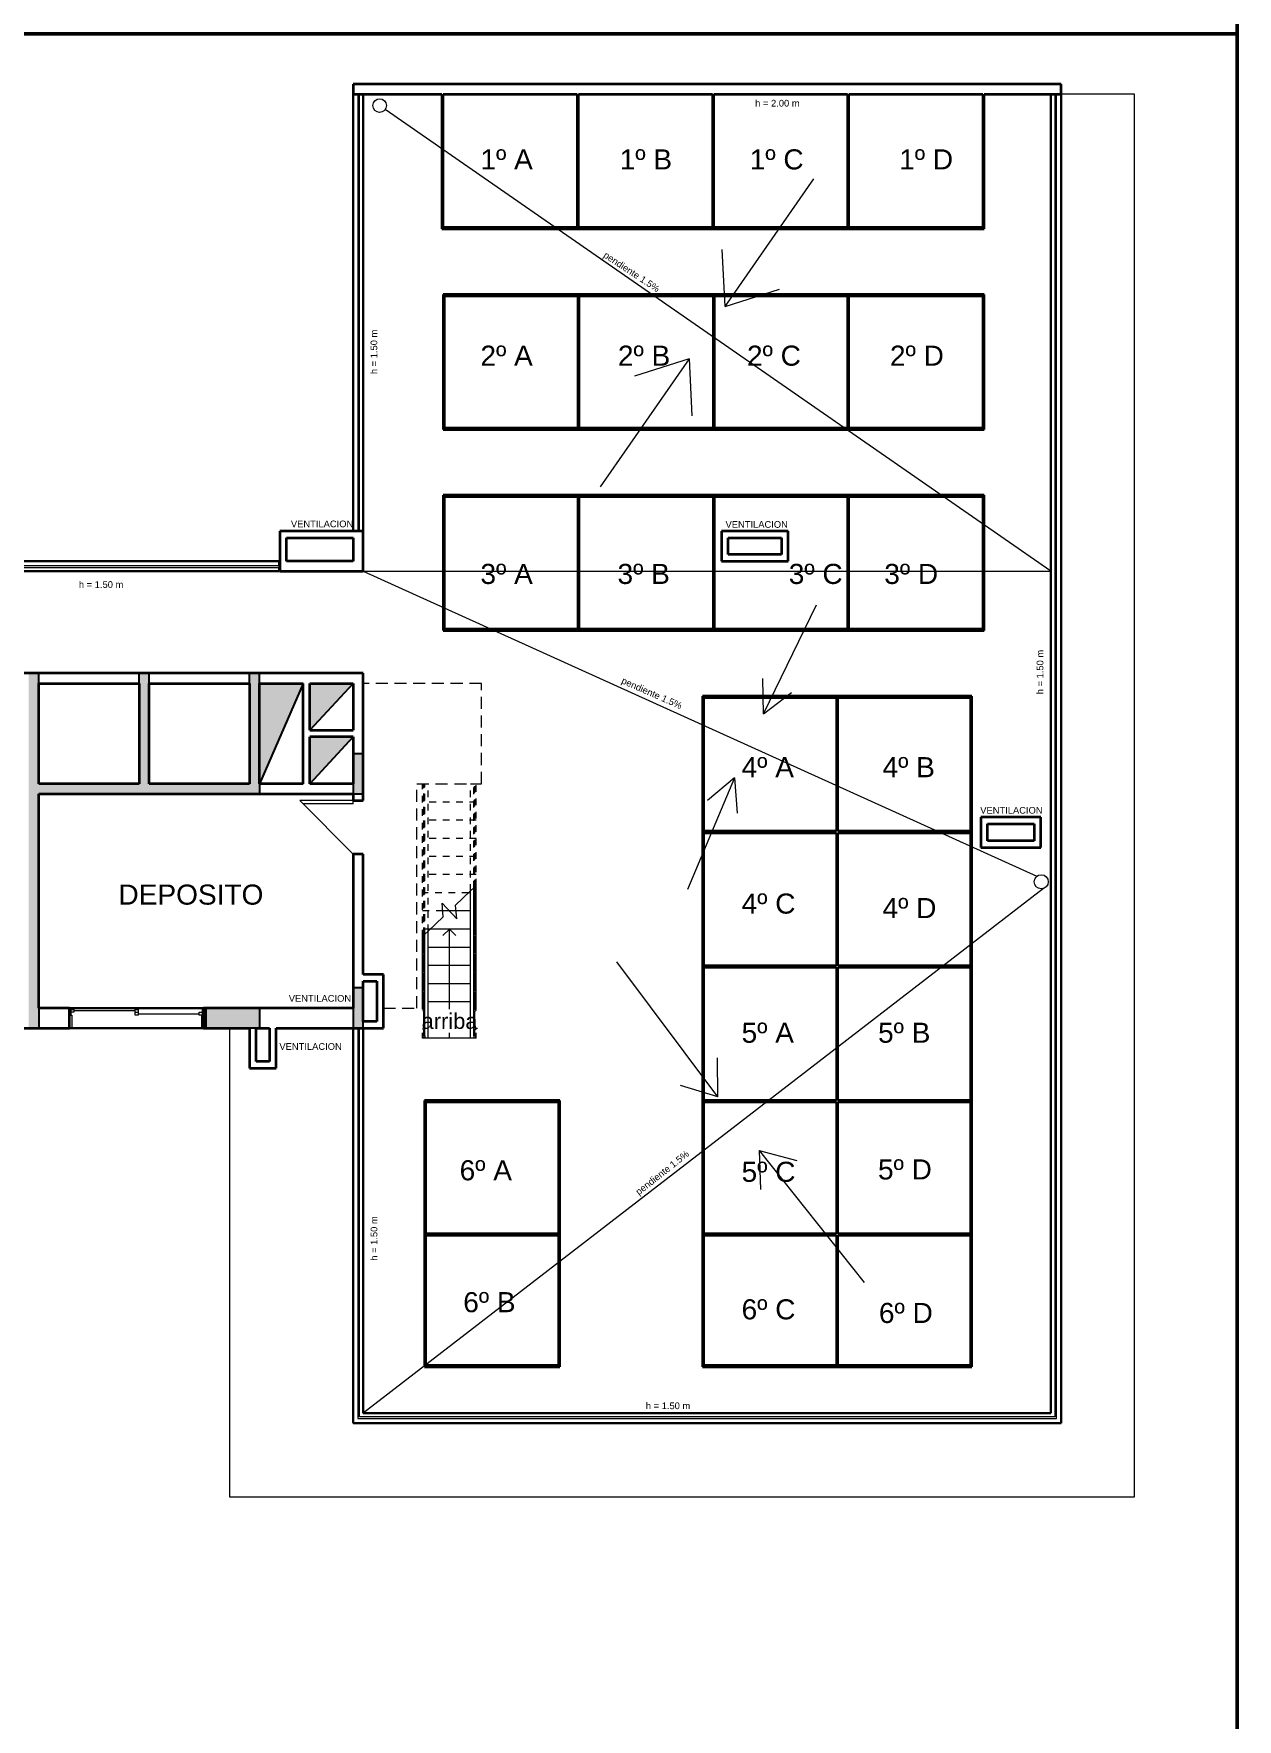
# Model space of a CAD drawing. Header units: metres. Extents: x 42 to 294, y -52 to 32.
# Drawn here: x 191.81 to 209.79, y -21.84 to 3.34 of the extents above; entities that cross this region are included whole.
import ezdxf

# ---------------------------------------------------------------- set-up
doc = ezdxf.new("R2010")
doc.units = ezdxf.units.M
doc.header["$LTSCALE"] = 0.15
doc.linetypes.add('ACAD_ISO02W100', pattern=[15, 12, -3])
doc.linetypes.add('Trazo pequeño', pattern=[0.003, 0.002, -0.001])
doc.layers.get('0').update_dxf_attribs({"lineweight": 20})
for name, color, linetype, lineweight in [('A-DOORSYM', 1, 'Continuous', 9), ('A-FLORHRM', 1, 'Continuous', 9), ('A-FLOROTM', 6, 'Continuous', 13), ('A-FLORSTM', 2, 'Continuous', 9), ('A-GLAZIDM', 6, 'Continuous', 9), ('A-SECTMBM', 5, 'Trazo pequeño', 9), ('A-WALL', 2, 'Continuous', 30), ('PROYECCIONES', 7, 'ACAD_ISO02W100', 9), ('RECUADRO', 82, 'Continuous', 50)]:
    doc.layers.add(name, color=color, linetype=linetype, lineweight=lineweight)
doc.layers.add('Hatch', color=8, linetype='Continuous')
doc.styles.get("Standard").update_dxf_attribs({"font": 'arial.ttf', "height": 0.15})

# ---------------------------------------------------------------- blocks, each defined once
blk = doc.blocks.new('Barandilla - 30 mm-18-08 Azotea')
at = {"layer": 'A-FLORHRM'}
for p, q in [((0.015, 0.016), (-0.015, 0.016)), ((-0.015, 0.016), (-0.015, -0.014)), ((0.015, -0.014), (0.015, 0.016)), ((-0.015, -0.014), (0.015, -0.014))]:
    blk.add_line(p, q, dxfattribs=at)
blk = doc.blocks.new('Barandilla - 30 mm-16-08 Azotea')
at = {"layer": 'A-FLORHRM'}
for points in [[(-0.015, 0), (-0.015, 0.004), (-0.013, 0.007), (-0.011, 0.01), (-0.009, 0.012), (-0.005, 0.014), (-0.002, 0.015), (0.002, 0.015), (0.005, 0.014), (0.009, 0.012), (0.011, 0.01), (0.013, 0.007), (0.015, 0.004), (0.015, 0)], [(0.015, 0), (0.015, -0.004), (0.013, -0.007), (0.011, -0.01), (0.009, -0.012), (0.005, -0.014), (0.002, -0.015), (-0.002, -0.015), (-0.005, -0.014), (-0.009, -0.012), (-0.011, -0.01), (-0.013, -0.007), (-0.015, -0.004), (-0.015, 0)]]:
    blk.add_lwpolyline(points, dxfattribs=at)
blk = doc.blocks.new('Barandilla - 30 mm-15-08 Azotea')
at = {"layer": 'A-FLORHRM'}
for points in [[(-0.015, 0), (-0.015, 0.004), (-0.013, 0.007), (-0.011, 0.01), (-0.009, 0.012), (-0.005, 0.014), (-0.002, 0.015), (0.002, 0.015), (0.005, 0.014), (0.009, 0.012), (0.011, 0.01), (0.013, 0.007), (0.015, 0.004), (0.015, 0)], [(0.015, 0), (0.015, -0.004), (0.013, -0.007), (0.011, -0.01), (0.009, -0.012), (0.005, -0.014), (0.002, -0.015), (-0.002, -0.015), (-0.005, -0.014), (-0.009, -0.012), (-0.011, -0.01), (-0.013, -0.007), (-0.015, -0.004), (-0.015, 0)]]:
    blk.add_lwpolyline(points, dxfattribs=at)
blk = doc.blocks.new('Barandilla - 30 mm-14-08 Azotea')
at = {"layer": 'A-FLORHRM'}
for points in [[(-0.015, 0), (-0.015, 0.004), (-0.013, 0.007), (-0.011, 0.01), (-0.009, 0.012), (-0.005, 0.014), (-0.002, 0.015), (0.002, 0.015), (0.005, 0.014), (0.009, 0.012), (0.011, 0.01), (0.013, 0.007), (0.015, 0.004), (0.015, 0)], [(0.015, 0), (0.015, -0.004), (0.013, -0.007), (0.011, -0.01), (0.009, -0.012), (0.005, -0.014), (0.002, -0.015), (-0.002, -0.015), (-0.005, -0.014), (-0.009, -0.012), (-0.011, -0.01), (-0.013, -0.007), (-0.015, -0.004), (-0.015, 0)]]:
    blk.add_lwpolyline(points, dxfattribs=at)
blk = doc.blocks.new('Barandilla - 30 mm-13-08 Azotea')
at = {"layer": 'A-FLORHRM'}
for points in [[(-0.015, 0), (-0.015, 0.004), (-0.013, 0.007), (-0.011, 0.01), (-0.009, 0.012), (-0.005, 0.014), (-0.002, 0.015), (0.002, 0.015), (0.005, 0.014), (0.009, 0.012), (0.011, 0.01), (0.013, 0.007), (0.015, 0.004), (0.015, 0)], [(0.015, 0), (0.015, -0.004), (0.013, -0.007), (0.011, -0.01), (0.009, -0.012), (0.005, -0.014), (0.002, -0.015), (-0.002, -0.015), (-0.005, -0.014), (-0.009, -0.012), (-0.011, -0.01), (-0.013, -0.007), (-0.015, -0.004), (-0.015, 0)]]:
    blk.add_lwpolyline(points, dxfattribs=at)
blk = doc.blocks.new('Barandilla - 30 mm-12-08 Azotea')
at = {"layer": 'A-FLORHRM'}
for points in [[(-0.015, 0), (-0.015, 0.004), (-0.013, 0.007), (-0.011, 0.01), (-0.009, 0.012), (-0.005, 0.014), (-0.002, 0.015), (0.002, 0.015), (0.005, 0.014), (0.009, 0.012), (0.011, 0.01), (0.013, 0.007), (0.015, 0.004), (0.015, 0)], [(0.015, 0), (0.015, -0.004), (0.013, -0.007), (0.011, -0.01), (0.009, -0.012), (0.005, -0.014), (0.002, -0.015), (-0.002, -0.015), (-0.005, -0.014), (-0.009, -0.012), (-0.011, -0.01), (-0.013, -0.007), (-0.015, -0.004), (-0.015, 0)]]:
    blk.add_lwpolyline(points, dxfattribs=at)
blk = doc.blocks.new('Barandilla - 30 mm-19-08 Azotea')
at = {"layer": 'A-FLORHRM'}
for points in [[(-0.015, 0), (-0.015, 0.004), (-0.013, 0.007), (-0.011, 0.01), (-0.009, 0.012), (-0.005, 0.014), (-0.002, 0.015), (0.002, 0.015), (0.005, 0.014), (0.009, 0.012), (0.011, 0.01), (0.013, 0.007), (0.015, 0.004), (0.015, 0)], [(0.015, 0), (0.015, -0.004), (0.013, -0.007), (0.011, -0.01), (0.009, -0.012), (0.005, -0.014), (0.002, -0.015), (-0.002, -0.015), (-0.005, -0.014), (-0.009, -0.012), (-0.011, -0.01), (-0.013, -0.007), (-0.015, -0.004), (-0.015, 0)]]:
    blk.add_lwpolyline(points, dxfattribs=at)
blk = doc.blocks.new('Barandilla - Barandilla-23-08 Azotea')
at = {"layer": 'A-FLORHRM', "linetype": 'Trazo pequeño'}
for p, q in [((24.234, 1.569), (24.284, 1.569)), ((24.234, -0.031), (24.234, 1.569)), ((24.284, 0.017), (24.284, 1.569)), ((24.297, 1.569), (24.302, 1.569)), ((24.297, 0.029), (24.297, 1.569)), ((24.297, 1.569), (24.302, 1.569)), ((24.297, 0.029), (24.297, 1.569)), ((24.297, 1.569), (24.302, 1.569)), ((24.297, 0.029), (24.297, 1.569)), ((24.297, 1.569), (24.302, 1.569)), ((24.297, 0.029), (24.297, 1.569)), ((24.297, 1.569), (24.302, 1.569)), ((24.297, 0.029), (24.297, 1.569)), ((24.297, 1.569), (24.302, 1.569)), ((24.297, 0.029), (24.297, 1.569)), ((24.297, 1.569), (24.302, 1.569)), ((24.297, 0.029), (24.297, 1.569)), ((24.297, 1.569), (24.302, 1.569)), ((24.297, 0.029), (24.297, 1.569)), ((24.302, 0.034), (24.302, 1.569)), ((24.302, 0.034), (24.302, 1.569)), ((24.302, 0.034), (24.302, 1.569)), ((24.302, 0.034), (24.302, 1.569)), ((24.302, 0.034), (24.302, 1.569)), ((24.302, 0.034), (24.302, 1.569)), ((24.302, 0.034), (24.302, 1.569)), ((24.302, 0.034), (24.302, 1.569))]:
    blk.add_line(p, q, dxfattribs=at)
at = {"layer": 'A-FLORHRM'}
for p, q in [((24.284, 0.017), (24.234, -0.031)), ((24.284, -2.197), (24.284, 0.017)), ((24.302, 0.034), (24.297, 0.029)), ((24.297, -0.676), (24.297, 0.029)), ((24.302, -0.676), (24.302, 0.034)), ((24.234, -2.231), (24.234, -0.031)), ((24.297, -0.956), (24.297, -0.705)), ((24.302, -0.956), (24.302, -0.705)), ((24.297, -1.236), (24.297, -0.985)), ((24.302, -1.236), (24.302, -0.985)), ((24.297, -1.516), (24.297, -1.265)), ((24.302, -1.516), (24.302, -1.265)), ((24.297, -1.796), (24.297, -1.545)), ((24.302, -1.796), (24.302, -1.545)), ((24.297, -2.076), (24.297, -1.825)), ((24.302, -2.076), (24.302, -1.825)), ((24.284, -2.231), (24.234, -2.231)), ((24.284, -2.231), (24.284, -2.227)), ((24.297, -2.197), (24.297, -2.105)), ((24.297, -2.231), (24.297, -2.227)), ((24.302, -2.231), (24.297, -2.231)), ((24.302, -2.197), (24.302, -2.105)), ((24.302, -2.231), (24.302, -2.227))]:
    blk.add_line(p, q, dxfattribs=at)
at = {"layer": 'A-FLORHRM', "rotation": 180}
for name, p in [('Barandilla - 30 mm-19-08 Azotea', (24.299, -0.691)), ('Barandilla - 30 mm-12-08 Azotea', (24.299, -0.971)), ('Barandilla - 30 mm-13-08 Azotea', (24.299, -1.251)), ('Barandilla - 30 mm-14-08 Azotea', (24.299, -1.531)), ('Barandilla - 30 mm-15-08 Azotea', (24.299, -1.811)), ('Barandilla - 30 mm-16-08 Azotea', (24.299, -2.091)), ('Barandilla - 30 mm-18-08 Azotea', (24.299, -2.211))]:
    blk.add_blockref(name, p, dxfattribs=at)
blk = doc.blocks.new('Barandilla - 30 mm-11-08 Azotea')
at = {"layer": 'A-FLORHRM'}
for points in [[(-0.015, 0), (-0.015, 0.004), (-0.013, 0.007), (-0.011, 0.01), (-0.009, 0.012), (-0.005, 0.014), (-0.002, 0.015), (0.002, 0.015), (0.005, 0.014), (0.009, 0.012), (0.011, 0.01), (0.013, 0.007), (0.015, 0.004), (0.015, 0)], [(0.015, 0), (0.015, -0.004), (0.013, -0.007), (0.011, -0.01), (0.009, -0.012), (0.005, -0.014), (0.002, -0.015), (-0.002, -0.015), (-0.005, -0.014), (-0.009, -0.012), (-0.011, -0.01), (-0.013, -0.007), (-0.015, -0.004), (-0.015, 0)]]:
    blk.add_lwpolyline(points, dxfattribs=at)
blk = doc.blocks.new('Barandilla - Barandilla-20-08 Azotea')
at = {"layer": 'A-FLORHRM', "linetype": 'Trazo pequeño'}
for p, q in [((23.537, 1.569), (23.542, 1.569)), ((23.537, -0.676), (23.537, 1.569)), ((23.537, 1.569), (23.542, 1.569)), ((23.537, -0.676), (23.537, 1.569)), ((23.537, 1.569), (23.542, 1.569)), ((23.537, -0.676), (23.537, 1.569)), ((23.537, 1.569), (23.542, 1.569)), ((23.537, -0.695), (23.537, 1.569)), ((23.537, 1.569), (23.542, 1.569)), ((23.537, -0.695), (23.537, 1.569)), ((23.537, 1.569), (23.542, 1.569)), ((23.537, -0.695), (23.537, 1.569)), ((23.537, 1.569), (23.542, 1.569)), ((23.537, -0.695), (23.537, 1.569)), ((23.537, 1.569), (23.542, 1.569)), ((23.537, -0.695), (23.537, 1.569)), ((23.542, -0.676), (23.542, 1.569)), ((23.542, -0.676), (23.542, 1.569)), ((23.542, -0.676), (23.542, 1.569)), ((23.542, -0.69), (23.542, 1.569)), ((23.542, -0.69), (23.542, 1.569)), ((23.542, -0.69), (23.542, 1.569)), ((23.542, -0.69), (23.542, 1.569)), ((23.542, -0.69), (23.542, 1.569)), ((23.554, 1.569), (23.604, 1.569)), ((23.554, -0.678), (23.554, 1.569)), ((23.604, -0.631), (23.604, 1.569))]:
    blk.add_line(p, q, dxfattribs=at)
at = {"layer": 'A-FLORHRM'}
for p, q in [((23.537, -0.956), (23.537, -0.705)), ((23.542, -0.956), (23.542, -0.705)), ((23.604, -0.631), (23.554, -0.678)), ((23.554, -2.197), (23.554, -0.678)), ((23.604, -2.231), (23.604, -0.631)), ((23.537, -1.236), (23.537, -0.985)), ((23.542, -1.236), (23.542, -0.985)), ((23.537, -1.516), (23.537, -1.265)), ((23.542, -1.516), (23.542, -1.265)), ((23.537, -1.796), (23.537, -1.545)), ((23.542, -1.796), (23.542, -1.545)), ((23.537, -2.076), (23.537, -1.825)), ((23.542, -2.076), (23.542, -1.825)), ((23.537, -2.197), (23.537, -2.105)), ((23.537, -2.231), (23.537, -2.227)), ((23.542, -2.231), (23.537, -2.231)), ((23.542, -2.197), (23.542, -2.105)), ((23.542, -2.231), (23.542, -2.227)), ((23.554, -2.231), (23.554, -2.227)), ((23.604, -2.231), (23.554, -2.231))]:
    blk.add_line(p, q, dxfattribs=at)
at = {"layer": 'A-FLORHRM', "extrusion": (0, 0, -1), "zscale": -1, "rotation": 180}
for name, p in [('Barandilla - 30 mm-11-08 Azotea', (-23.539, -0.691)), ('Barandilla - 30 mm-12-08 Azotea', (-23.539, -0.971)), ('Barandilla - 30 mm-13-08 Azotea', (-23.539, -1.251)), ('Barandilla - 30 mm-14-08 Azotea', (-23.539, -1.531)), ('Barandilla - 30 mm-15-08 Azotea', (-23.539, -1.811)), ('Barandilla - 30 mm-16-08 Azotea', (-23.539, -2.091)), ('Barandilla - 30 mm-18-08 Azotea', (-23.539, -2.211))]:
    blk.add_blockref(name, p, dxfattribs=at)
blk = doc.blocks.new('Deslizante con cubrejuntas - 2000 x 1200mm-30-08 Azotea')
at = {"layer": 'A-GLAZIDM', "lineweight": 13}
for p, q in [((-0.96825, 0.15), (-1, 0.15)), ((-0.96825, -0.04205), (-0.96825, 0.15)), ((0.96825, 0.15), (1, 0.15)), ((0.96825, -0.04205), (0.96825, 0.15)), ((1, 0.15), (1, -0.15)), ((-1, -0.15), (-0.98095, -0.15)), ((-0.98095, -0.04205), (-0.96825, -0.04205)), ((-0.98095, -0.15), (-0.98095, -0.04205)), ((-0.9365, -0.0865), (-0.98095, -0.0865)), ((-0.96825, -0.04205), (-0.9365, -0.04205)), ((-0.9365, -0.04205), (-0.9365, -0.0865)), ((-0.022225, -0.064275), (-0.9365, -0.064275)), ((-0.022225, -0.04205), (0.022225, -0.04205)), ((-0.022225, -0.13095), (-0.022225, -0.04205)), ((0.022225, -0.0865), (-0.022225, -0.0865)), ((0.022225, -0.13095), (-0.022225, -0.13095)), ((0.022225, -0.04205), (0.022225, -0.13095)), ((0.022225, -0.108725), (0.9365, -0.108725)), ((0.9365, -0.0865), (0.98095, -0.0865)), ((0.9365, -0.13095), (0.9365, -0.0865)), ((0.98095, -0.13095), (0.9365, -0.13095)), ((0.98095, -0.04205), (0.96825, -0.04205)), ((0.98095, -0.15), (0.98095, -0.04205)), ((1, -0.15), (0.98095, -0.15))]:
    blk.add_line(p, q, dxfattribs=at)
blk = doc.blocks.new('Barandilla - Barandilla-21-08 Azotea')
at = {"layer": 'A-FLORHRM'}
for p, q in [((32.99, 11.869), (32.965, 11.869)), ((32.965, 11.869), (32.965, -7.888)), ((32.99, -7.913), (32.99, 11.869)), ((22.577, -2.106), (22.552, -2.106)), ((22.552, -2.106), (22.552, -7.913)), ((22.577, -7.888), (22.577, -2.106)), ((22.552, -7.913), (32.99, -7.913)), ((32.965, -7.888), (22.577, -7.888))]:
    blk.add_line(p, q, dxfattribs=at)
blk = doc.blocks.new('Barandilla - Barandilla-24-08 Azotea')
at = {"layer": 'A-FLORHRM'}
for p, q in [((16.584, 4.826), (16.584, 4.801)), ((21.374, 4.826), (16.584, 4.826)), ((16.584, 4.801), (21.374, 4.801)), ((21.374, 4.801), (21.374, 4.826))]:
    blk.add_line(p, q, dxfattribs=at)
blk = doc.blocks.new('Barandilla - Barandilla-25-08 Azotea')
at = {"layer": 'A-FLORHRM'}
for p, q in [((22.577, 11.869), (22.552, 11.869)), ((22.552, 11.869), (22.552, 5.344)), ((22.577, 5.344), (22.577, 11.869)), ((22.552, 5.344), (22.577, 5.344))]:
    blk.add_line(p, q, dxfattribs=at)

msp = doc.modelspace()

# ---------------------------------------------------------------- hatches: boundary and pattern name
at = {"layer": 'Hatch'}
msp.add_hatch(color=256, dxfattribs=at).paths.add_polyline_path([(195.182, -7.863), (195.182, -6.363), (195.182, -6.213), (195.032, -6.213), (195.032, -6.363), (195.032, -7.863), (193.532, -7.863), (193.532, -6.363), (193.532, -6.213), (193.382, -6.213), (193.382, -6.363), (193.382, -7.863), (191.882, -7.863), (191.882, -6.363), (191.882, -6.213), (191.732, -6.213), (191.732, -6.363), (191.732, -7.263), (191.732, -7.413), (191.732, -11.213), (191.732, -11.513), (191.882, -11.513), (191.882, -11.213), (191.882, -8.013), (195.182, -8.013)])
at = {"layer": 'Hatch', "ltscale": 0.1}
h = msp.add_hatch(color=256, dxfattribs=at)
h.paths.add_polyline_path([(195.832, -6.363), (195.182, -6.363), (195.182, -7.863)])
h.paths.add_polyline_path([(196.582, -6.363), (195.932, -6.363), (195.932, -7.063)])
h.paths.add_polyline_path([(196.582, -7.163), (195.932, -7.163), (195.932, -7.863)])
at = {"layer": 'Hatch', "ltscale": 0.2}
for points in [[(196.732, -7.413), (196.582, -7.413), (196.582, -8.013), (196.732, -8.013)], [(196.732, -10.913), (196.582, -10.913), (196.582, -11.513), (196.732, -11.513)], [(195.182, -11.513), (195.182, -11.213), (194.382, -11.213), (194.382, -11.513)]]:
    msp.add_hatch(color=256, dxfattribs=at).paths.add_polyline_path(points)

# ---------------------------------------------------------------- linework, layer by layer
for p, q in [((207.007, -4.688), (197.06, 2.209)), ((202.139, -0.736), (203.462, 1.175)), ((202.139, -0.736), (202.095, 0.116)), ((202.139, -0.736), (202.952, -0.477)), ((201.599, -1.516), (200.273, -3.425)), ((201.599, -1.516), (200.786, -1.773)), ((201.599, -1.516), (201.642, -2.367)), ((196.732, -4.688), (207.007, -4.688)), ((196.732, -4.688), (206.796, -9.243)), ((202.711, -6.817), (203.503, -5.191)), ((202.711, -6.817), (202.7, -6.291)), ((202.711, -6.817), (203.132, -6.501)), ((202.277, -7.775), (201.578, -9.444)), ((202.277, -7.775), (201.874, -8.115)), ((202.277, -7.775), (202.318, -8.3)), ((202.03, -12.538), (200.522, -10.524)), ((202.03, -12.538), (202.026, -11.955)), ((202.03, -12.538), (201.471, -12.371)), ((202.648, -13.34), (204.213, -15.31)), ((202.648, -13.34), (202.668, -13.923)), ((202.648, -13.34), (203.211, -13.491))]:
    msp.add_line(p, q)
for centre, radius in [((196.976, 2.267), 0.102), ((206.862, -9.326), 0.105)]:
    msp.add_circle(centre, radius)
at = {"layer": 'A-DOORSYM', "lineweight": 13}
for p, q in [((196.582, -8.113), (195.782, -8.113)), ((195.782, -8.113), (196.582, -8.913)), ((195.782, -8.113), (196.582, -8.913)), ((196.582, -8.163), (195.832, -8.163)), ((196.582, -8.163), (196.582, -8.113))]:
    msp.add_line(p, q, dxfattribs=at)
at = {"layer": 'A-FLOROTM'}
for p, q in [((208.257, 2.437), (207.157, 2.437)), ((208.257, -18.513), (208.257, 2.437)), ((195.482, -4.688), (195.472, -4.688)), ((198.383, -7.863), (198.395, -7.863)), ((198.383, -7.863), (198.395, -7.863)), ((198.4, -7.863), (198.412, -7.863)), ((198.4, -7.863), (198.412, -7.863)), ((194.732, -11.513), (194.732, -18.513)), ((194.732, -18.513), (208.257, -18.513))]:
    msp.add_line(p, q, dxfattribs=at)
at = {"layer": 'A-FLORSTM'}
for p, q in [((198.11, -9.676), (198.333, -9.463)), ((198.333, -9.492), (198.303, -9.492)), ((198.383, -9.416), (198.395, -9.404)), ((198.395, -9.492), (198.383, -9.492)), ((198.4, -9.399), (198.418, -9.382)), ((198.418, -9.492), (198.4, -9.492)), ((198.418, -11.663), (198.418, -9.382)), ((197.926, -9.851), (197.908, -9.648)), ((197.908, -9.648), (198.127, -9.878)), ((198.018, -9.763), (197.918, -9.763)), ((198.127, -9.878), (198.11, -9.676)), ((198.333, -9.763), (198.117, -9.763)), ((198.395, -9.763), (198.383, -9.763)), ((198.418, -9.763), (198.4, -9.763)), ((197.703, -10.063), (197.926, -9.851)), ((198.333, -10.035), (197.733, -10.035)), ((197.922, -10.131), (198.018, -10.035)), ((198.114, -10.131), (198.018, -10.035)), ((198.018, -11.663), (198.018, -10.035)), ((198.395, -10.035), (198.383, -10.035)), ((198.418, -10.035), (198.4, -10.035)), ((197.618, -10.144), (197.628, -10.135)), ((197.618, -11.663), (197.618, -10.144)), ((197.635, -10.306), (197.618, -10.306)), ((197.653, -10.306), (197.64, -10.306)), ((197.649, -10.114), (197.653, -10.111)), ((198.333, -10.306), (197.703, -10.306)), ((198.395, -10.306), (198.383, -10.306)), ((198.418, -10.306), (198.4, -10.306)), ((197.635, -10.578), (197.618, -10.578)), ((197.653, -10.578), (197.64, -10.578)), ((198.333, -10.578), (197.703, -10.578)), ((198.395, -10.578), (198.383, -10.578)), ((198.418, -10.578), (198.4, -10.578)), ((197.635, -10.849), (197.618, -10.849)), ((197.653, -10.849), (197.64, -10.849)), ((198.333, -10.849), (197.703, -10.849)), ((198.395, -10.849), (198.383, -10.849)), ((198.418, -10.849), (198.4, -10.849)), ((197.635, -11.12), (197.618, -11.12)), ((197.653, -11.12), (197.64, -11.12)), ((198.333, -11.12), (197.703, -11.12)), ((198.395, -11.12), (198.383, -11.12)), ((198.418, -11.12), (198.4, -11.12)), ((197.635, -11.392), (197.618, -11.392)), ((197.653, -11.392), (197.64, -11.392)), ((198.333, -11.392), (197.703, -11.392)), ((198.395, -11.392), (198.383, -11.392)), ((198.418, -11.392), (198.4, -11.392)), ((197.635, -11.663), (197.618, -11.663)), ((197.653, -11.663), (197.64, -11.663)), ((198.333, -11.663), (197.703, -11.663)), ((198.395, -11.663), (198.383, -11.663)), ((198.418, -11.663), (198.4, -11.663))]:
    msp.add_line(p, q, dxfattribs=at)
at = {"layer": 'A-SECTMBM'}
for p, q in [((197.618, -10.144), (197.618, -7.863)), ((198.418, -9.382), (198.418, -7.863)), ((198.418, -8.135), (197.618, -8.135)), ((198.418, -8.406), (197.618, -8.406)), ((198.418, -8.678), (197.618, -8.678)), ((198.418, -8.949), (197.618, -8.949)), ((198.418, -9.22), (197.618, -9.22)), ((198.303, -9.492), (197.618, -9.492)), ((197.918, -9.763), (197.618, -9.763)), ((198.117, -9.763), (198.018, -9.763)), ((197.733, -10.035), (197.618, -10.035))]:
    msp.add_line(p, q, dxfattribs=at)
at = {"layer": 'A-WALL', "lineweight": 35}
for p, q in [((207.157, 2.587), (196.582, 2.587)), ((196.582, 2.587), (196.582, 2.437)), ((207.157, 2.437), (207.157, 2.587)), ((196.582, 2.437), (197.907, 2.437)), ((197.907, 2.437), (197.907, 0.427)), ((197.927, 2.437), (199.927, 2.437)), ((197.927, 0.447), (197.927, 2.437)), ((199.927, 2.437), (199.927, 0.447)), ((199.947, 2.437), (201.947, 2.437)), ((199.947, 0.447), (199.947, 2.437)), ((201.947, 2.437), (201.947, 0.447)), ((201.967, 2.437), (203.967, 2.437)), ((201.967, 0.447), (201.967, 2.437)), ((203.967, 2.437), (203.967, 0.447)), ((203.987, 2.437), (205.987, 2.437)), ((203.987, 0.447), (203.987, 2.437)), ((205.987, 2.437), (205.987, 0.447)), ((206.007, 2.437), (207.157, 2.437)), ((206.007, 0.427), (206.007, 2.437)), ((197.907, 0.427), (206.007, 0.427)), ((199.927, 0.447), (197.927, 0.447)), ((201.947, 0.447), (199.947, 0.447)), ((203.967, 0.447), (201.967, 0.447)), ((205.987, 0.447), (203.987, 0.447)), ((197.927, -0.553), (197.927, -2.573)), ((206.007, -0.553), (197.927, -0.553)), ((197.947, -2.553), (197.947, -0.573)), ((197.947, -0.573), (199.937, -0.573)), ((199.937, -0.573), (199.937, -2.553)), ((199.957, -2.553), (199.957, -0.573)), ((199.957, -0.573), (201.957, -0.573)), ((201.957, -0.573), (201.957, -2.553)), ((201.977, -2.553), (201.977, -0.573)), ((201.977, -0.573), (203.967, -0.573)), ((203.967, -0.573), (203.967, -2.553)), ((203.987, -2.553), (203.987, -0.573)), ((203.987, -0.573), (205.987, -0.573)), ((205.987, -0.573), (205.987, -2.553)), ((206.007, -2.573), (206.007, -0.553)), ((197.927, -2.573), (206.007, -2.573)), ((199.937, -2.553), (197.947, -2.553)), ((201.957, -2.553), (199.957, -2.553)), ((203.967, -2.553), (201.977, -2.553)), ((205.987, -2.553), (203.987, -2.553)), ((206.007, -3.553), (197.927, -3.553)), ((197.927, -3.553), (197.927, -5.573)), ((197.947, -3.573), (199.937, -3.573)), ((197.947, -5.553), (197.947, -3.573)), ((199.937, -3.573), (199.937, -5.553)), ((199.957, -3.573), (201.957, -3.573)), ((199.957, -5.553), (199.957, -3.573)), ((201.957, -3.573), (201.957, -5.553)), ((201.977, -3.573), (203.967, -3.573)), ((201.977, -5.553), (201.977, -3.573)), ((203.967, -3.573), (203.967, -5.553)), ((203.987, -3.573), (205.987, -3.573)), ((203.987, -5.553), (203.987, -3.573)), ((205.987, -3.573), (205.987, -5.553)), ((206.007, -5.573), (206.007, -3.553)), ((196.732, -4.088), (195.482, -4.088)), ((195.482, -4.088), (195.482, -4.688)), ((195.582, -4.188), (196.582, -4.188)), ((195.582, -4.538), (195.582, -4.188)), ((196.582, -4.188), (196.582, -4.538)), ((196.732, -4.688), (196.732, -4.088)), ((202.082, -4.088), (202.082, -4.538)), ((203.082, -4.088), (202.082, -4.088)), ((202.182, -4.438), (202.182, -4.188)), ((202.182, -4.188), (202.982, -4.188)), ((202.982, -4.188), (202.982, -4.438)), ((203.082, -4.538), (203.082, -4.088)), ((202.982, -4.438), (202.182, -4.438)), ((195.482, -4.688), (196.732, -4.688)), ((196.582, -4.538), (195.582, -4.538)), ((202.082, -4.538), (203.082, -4.538)), ((197.927, -5.573), (206.007, -5.573)), ((199.937, -5.553), (197.947, -5.553)), ((201.957, -5.553), (199.957, -5.553)), ((203.967, -5.553), (201.977, -5.553)), ((205.987, -5.553), (203.987, -5.553)), ((196.732, -6.213), (190.582, -6.213)), ((196.732, -8.113), (196.732, -6.213)), ((191.882, -6.363), (193.382, -6.363)), ((191.882, -7.863), (191.882, -6.363)), ((193.382, -6.363), (193.382, -7.863)), ((193.532, -6.363), (195.032, -6.363)), ((193.532, -7.863), (193.532, -6.363)), ((195.032, -6.363), (195.032, -7.863)), ((195.182, -6.363), (195.832, -6.363)), ((195.182, -7.863), (195.182, -6.363)), ((195.832, -7.863), (195.832, -6.363)), ((195.932, -6.363), (196.582, -6.363)), ((195.932, -7.063), (195.932, -6.363)), ((196.582, -6.363), (196.582, -7.063)), ((205.822, -6.553), (201.802, -6.553)), ((201.802, -6.553), (201.802, -16.573)), ((201.822, -6.573), (203.802, -6.573)), ((201.822, -8.573), (201.822, -6.573)), ((203.802, -6.573), (203.802, -8.573)), ((203.822, -6.573), (205.802, -6.573)), ((203.822, -8.573), (203.822, -6.573)), ((205.802, -6.573), (205.802, -8.573)), ((205.822, -16.573), (205.822, -6.553)), ((195.932, -7.063), (196.582, -7.063)), ((196.582, -7.163), (195.932, -7.163)), ((195.932, -7.863), (195.932, -7.163)), ((196.582, -7.163), (196.582, -7.863)), ((193.382, -7.863), (191.882, -7.863)), ((191.882, -11.213), (191.882, -8.013)), ((191.882, -8.013), (196.582, -8.013)), ((195.032, -7.863), (193.532, -7.863)), ((195.832, -7.863), (195.182, -7.863)), ((196.582, -7.863), (195.932, -7.863)), ((196.582, -8.013), (196.582, -8.113)), ((196.582, -8.113), (196.732, -8.113)), ((206.857, -8.363), (205.957, -8.363)), ((205.957, -8.363), (205.957, -8.813)), ((206.057, -8.463), (206.757, -8.463)), ((206.057, -8.713), (206.057, -8.463)), ((206.757, -8.463), (206.757, -8.713)), ((206.857, -8.813), (206.857, -8.363)), ((203.802, -8.573), (201.822, -8.573)), ((201.822, -10.583), (201.822, -8.593)), ((201.822, -8.593), (203.802, -8.593)), ((203.802, -8.593), (203.802, -10.583)), ((205.802, -8.573), (203.822, -8.573)), ((203.822, -10.583), (203.822, -8.593)), ((203.822, -8.593), (205.802, -8.593)), ((205.802, -8.593), (205.802, -10.583)), ((206.757, -8.713), (206.057, -8.713)), ((196.582, -8.913), (196.582, -11.213)), ((196.732, -8.913), (196.582, -8.913)), ((196.732, -10.713), (196.732, -8.913)), ((205.957, -8.813), (206.857, -8.813)), ((197.032, -10.713), (196.732, -10.713)), ((196.732, -11.413), (196.732, -10.813)), ((196.732, -10.813), (196.932, -10.813)), ((196.932, -10.813), (196.932, -11.413)), ((197.032, -11.513), (197.032, -10.713)), ((203.802, -10.583), (201.822, -10.583)), ((201.822, -12.593), (201.822, -10.603)), ((201.822, -10.603), (203.802, -10.603)), ((203.802, -10.603), (203.802, -12.593)), ((205.802, -10.583), (203.822, -10.583)), ((203.822, -12.593), (203.822, -10.603)), ((203.822, -10.603), (205.802, -10.603)), ((205.802, -10.603), (205.802, -12.593)), ((192.344, -11.213), (191.882, -11.213)), ((192.344, -11.513), (192.344, -11.213)), ((196.582, -11.213), (194.344, -11.213)), ((194.344, -11.213), (194.344, -11.513)), ((191.482, -11.513), (192.344, -11.513)), ((194.344, -11.513), (195.032, -11.513)), ((195.032, -11.513), (195.032, -12.113)), ((195.132, -11.513), (195.332, -11.513)), ((195.132, -12.013), (195.132, -11.513)), ((195.332, -11.513), (195.332, -12.013)), ((195.432, -11.513), (197.032, -11.513)), ((195.432, -12.113), (195.432, -11.513)), ((196.932, -11.413), (196.732, -11.413)), ((195.332, -12.013), (195.132, -12.013)), ((195.032, -12.113), (195.432, -12.113)), ((199.667, -12.593), (197.647, -12.593)), ((197.647, -12.593), (197.647, -16.573)), ((197.667, -12.613), (199.647, -12.613)), ((197.667, -14.583), (197.667, -12.613)), ((199.647, -12.613), (199.647, -14.583)), ((199.667, -16.573), (199.667, -12.593)), ((203.802, -12.593), (201.822, -12.593)), ((201.822, -14.583), (201.822, -12.613)), ((201.822, -12.613), (203.802, -12.613)), ((203.802, -12.613), (203.802, -14.583)), ((205.802, -12.593), (203.822, -12.593)), ((203.822, -14.583), (203.822, -12.613)), ((203.822, -12.613), (205.802, -12.613)), ((205.802, -12.613), (205.802, -14.583)), ((199.647, -14.583), (197.667, -14.583)), ((203.802, -14.583), (201.822, -14.583)), ((205.802, -14.583), (203.822, -14.583)), ((197.667, -16.553), (197.667, -14.603)), ((197.667, -14.603), (199.647, -14.603)), ((199.647, -14.603), (199.647, -16.553)), ((201.822, -16.553), (201.822, -14.603)), ((201.822, -14.603), (203.802, -14.603)), ((203.802, -14.603), (203.802, -16.553)), ((203.822, -16.553), (203.822, -14.603)), ((203.822, -14.603), (205.802, -14.603)), ((205.802, -14.603), (205.802, -16.553)), ((197.647, -16.573), (199.667, -16.573)), ((199.647, -16.553), (197.667, -16.553)), ((201.802, -16.573), (205.822, -16.573)), ((203.802, -16.553), (201.822, -16.553)), ((205.802, -16.553), (203.822, -16.553))]:
    msp.add_line(p, q, dxfattribs=at)
at = {"layer": 'A-WALL'}
for p, q in [((196.582, -4.088), (196.582, 2.437)), ((196.732, 2.437), (196.732, -4.088)), ((207.007, -17.263), (207.007, 2.437)), ((207.157, 2.437), (207.157, -17.413)), ((190.682, -4.538), (195.472, -4.538)), ((195.472, -4.688), (190.682, -4.688)), ((195.472, -4.606), (195.472, -4.538)), ((195.472, -4.688), (195.472, -4.631)), ((192.344, -11.213), (194.344, -11.213)), ((194.344, -11.513), (192.344, -11.513)), ((196.582, -17.413), (196.582, -11.513)), ((196.732, -11.513), (196.732, -17.263)), ((196.732, -17.263), (207.007, -17.263)), ((207.157, -17.413), (196.582, -17.413))]:
    msp.add_line(p, q, dxfattribs=at)
at = {"layer": 'Hatch'}
for p, q in [((191.882, -6.363), (191.882, -6.213)), ((191.882, -6.363), (191.882, -6.213)), ((193.382, -6.363), (193.382, -6.213)), ((193.382, -6.363), (193.382, -6.213)), ((193.532, -6.363), (193.532, -6.213)), ((193.532, -6.363), (193.532, -6.213)), ((195.032, -6.363), (195.032, -6.213)), ((195.032, -6.363), (195.032, -6.213)), ((195.182, -6.363), (195.182, -6.213)), ((195.182, -6.363), (195.182, -6.213)), ((195.182, -7.863), (195.182, -8.013)), ((195.182, -7.863), (195.182, -8.013)), ((191.882, -11.213), (191.882, -11.513)), ((191.882, -11.213), (191.882, -11.513))]:
    msp.add_line(p, q, dxfattribs=at)
at = {"layer": 'Hatch', "ltscale": 0.1}
for p, q in [((195.832, -6.363), (195.182, -7.863)), ((196.582, -6.363), (195.932, -7.063)), ((196.582, -7.163), (195.932, -7.863))]:
    msp.add_line(p, q, dxfattribs=at)
at = {"layer": 'Hatch', "ltscale": 0.2}
for p, q in [((196.732, -7.413), (196.582, -7.413)), ((196.582, -7.413), (196.582, -8.013)), ((196.732, -8.013), (196.732, -7.413)), ((196.582, -8.013), (196.732, -8.013)), ((196.732, -10.913), (196.582, -10.913)), ((196.582, -10.913), (196.582, -11.513)), ((196.732, -11.513), (196.732, -10.913)), ((194.382, -11.513), (194.382, -11.213)), ((194.382, -11.213), (195.182, -11.213)), ((195.182, -11.213), (195.182, -11.513)), ((195.182, -11.513), (194.382, -11.513)), ((196.582, -11.513), (196.732, -11.513))]:
    msp.add_line(p, q, dxfattribs=at)
at = {"layer": 'PROYECCIONES', "ltscale": 0.1}
for p, q in [((198.497, -6.363), (196.732, -6.363)), ((198.497, -7.863), (198.497, -6.363)), ((197.532, -7.863), (198.497, -7.863))]:
    msp.add_line(p, q, dxfattribs=at)
at = {"layer": 'RECUADRO', "ltscale": 0.1}
for p, q in [((209.791, -15.608), (209.791, 26.392)), ((167.791, 3.341), (209.791, 3.341)), ((209.791, 3.341), (209.791, -51.757))]:
    msp.add_line(p, q, dxfattribs=at)

# ---------------------------------------------------------------- block references
at = {"layer": 'A-FLORHRM'}
for name in ['Barandilla - Barandilla-25-08 Azotea', 'Barandilla - Barandilla-24-08 Azotea']:
    msp.add_blockref(name, (174.098, -9.433), dxfattribs=at)
at = {"layer": 'A-GLAZIDM', "rotation": 180}
msp.add_blockref('Deslizante con cubrejuntas - 2000 x 1200mm-30-08 Azotea', (193.344, -11.363), dxfattribs=at)

# ---------------------------------------------------------------- texts
at = {"ltscale": 0.1, "attachment_point": 1}
for s, insert, char_height, width in [('{\\fArial|b0|i0|c0|p34;h = 2.00 m}', (202.587, 2.353), 0.1, 0.86767), ('{\\fArial|b0|i0|c0|p34;1º A}', (198.482, 1.614), 0.3, 0.78574), ('{\\fArial|b0|i0|c0|p34;1º B}', (200.563, 1.614), 0.3, 0.78574), ('{\\fArial|b0|i0|c0|p34;1º C}', (202.506, 1.614), 0.3, 0.78574), ('{\\fArial|b0|i0|c0|p34;1º D}', (204.739, 1.614), 0.3, 0.78574), ('{\\fArial|b0|i0|c0|p34;2º A}', (198.482, -1.318), 0.3, 0.78574), ('{\\fArial|b0|i0|c0|p34;2º B}', (200.536, -1.318), 0.3, 0.78574), ('{\\fArial|b0|i0|c0|p34;2º C}', (202.465, -1.318), 0.3, 0.78574), ('{\\fArial|b0|i0|c0|p34;2º D}', (204.601, -1.318), 0.3, 0.78574), ('VENTILACION', (195.65, -3.931), 0.1, 2.14772), ('VENTILACION', (202.144, -3.939), 0.1, 2.14772), ('{\\fArial|b0|i0|c0|p34;3º A}', (198.482, -4.578), 0.3, 0.78574), ('{\\fArial|b0|i0|c0|p34;3º B}', (200.53, -4.578), 0.3, 0.78574), ('{\\fArial|b0|i0|c0|p34;3º C}', (203.089, -4.578), 0.3, 0.78574), ('{\\fArial|b0|i0|c0|p34;3º D}', (204.516, -4.578), 0.3, 0.78574), ('{\\fArial|b0|i0|c0|p34;h = 1.50 m}', (192.482, -4.837), 0.1, 0.86767), ('{\\fArial|b0|i0|c0|p34;4º A}', (202.384, -7.465), 0.3, 0.78574), ('{\\fArial|b0|i0|c0|p34;4º B}', (204.49, -7.465), 0.3, 0.78574), ('VENTILACION', (205.95, -8.209), 0.1, 2.14772), ('{\\fArial|b0|i0|c0|p34;DEPOSITO}', (193.073, -9.368), 0.3, 2.14986), ('{\\fArial|b0|i0|c0|p34;4º C}', (202.384, -9.502), 0.3, 0.78574), ('{\\fArial|b0|i0|c0|p34;4º D}', (204.49, -9.569), 0.3, 0.78574), ('VENTILACION', (195.618, -11.018), 0.1, 2.14772), ('{\\fArial|b0|i0|c0|p34;5º A}', (202.384, -11.431), 0.3, 0.78574), ('{\\fArial|b0|i0|c0|p34;5º B}', (204.423, -11.431), 0.3, 0.78574), ('VENTILACION', (195.478, -11.737), 0.1, 2.14772), ('{\\fArial|b0|i0|c0|p34;6º A}', (198.171, -13.486), 0.3, 0.78574), ('{\\fArial|b0|i0|c0|p34;5º C}', (202.384, -13.509), 0.3, 0.78574), ('{\\fArial|b0|i0|c0|p34;5º D}', (204.422, -13.473), 0.3, 0.78574), ('{\\fArial|b0|i0|c0|p34;6º B}', (198.225, -15.456), 0.3, 0.78574), ('{\\fArial|b0|i0|c0|p34;6º C}', (202.384, -15.563), 0.3, 0.78574), ('{\\fArial|b0|i0|c0|p34;6º D}', (204.436, -15.617), 0.3, 0.78574), ('{\\fArial|b0|i0|c0|p34;h = 1.50 m}', (200.953, -17.104), 0.1, 0.86767)]:
    msp.add_mtext(s, dxfattribs=dict(at, insert=insert, char_height=char_height, width=width))
at = {"ltscale": 0.1, "char_height": 0.1, "attachment_point": 1}
for s, insert, width, rotation in [('{\\fArial|b0|i0|c0|p34;pendiente 1.5%}', (200.364, 0.093), 0.96335, 326.5111), ('{\\fArial|b0|i0|c0|p34;h = 1.50 m}', (196.84, -1.744), 0.86767, 90), ('{\\fArial|b0|i0|c0|p34;h = 1.50 m}', (206.793, -6.526), 0.86767, 90), ('{\\fArial|b0|i0|c0|p34;pendiente 1.5%}', (200.619, -6.267), 0.96335, 336.2243), ('{\\fArial|b0|i0|c0|p34;pendiente 1.5%}', (200.787, -13.934), 0.96335, 38.3801), ('{\\fArial|b0|i0|c0|p34;h = 1.50 m}', (196.842, -14.987), 0.86767, 90)]:
    msp.add_mtext(s, dxfattribs=dict(at, insert=insert, width=width, rotation=rotation))

# ---------------------------------------------------------------- next in the draw order: texts
at = {"layer": 'A-FLORSTM', "insert": (197.602, -11.29), "char_height": 0.2342, "width": 0.99793, "attachment_point": 1, "line_spacing_factor": 0.938532, "bg_fill": 3, "box_fill_scale": 1.25, "bg_fill_color": 0, "bg_fill_transparency": 0}
msp.add_mtext('\\fArial|b0|i0|c0|p34|;arriba', dxfattribs=at)

# ---------------------------------------------------------------- next in the draw order: linework, layer by layer
msp.add_line((206.894, -9.426), (196.732, -17.263))
at = {"layer": 'PROYECCIONES', "ltscale": 0.1}
for p, q in [((197.532, -11.213), (197.532, -7.863)), ((197.032, -11.213), (197.532, -11.213))]:
    msp.add_line(p, q, dxfattribs=at)

# ---------------------------------------------------------------- next in the draw order: block references
at = {"layer": 'A-FLORHRM'}
for name in ['Barandilla - Barandilla-21-08 Azotea', 'Barandilla - Barandilla-20-08 Azotea', 'Barandilla - Barandilla-23-08 Azotea']:
    msp.add_blockref(name, (174.098, -9.433), dxfattribs=at)

doc.saveas('drawing.dxf')
